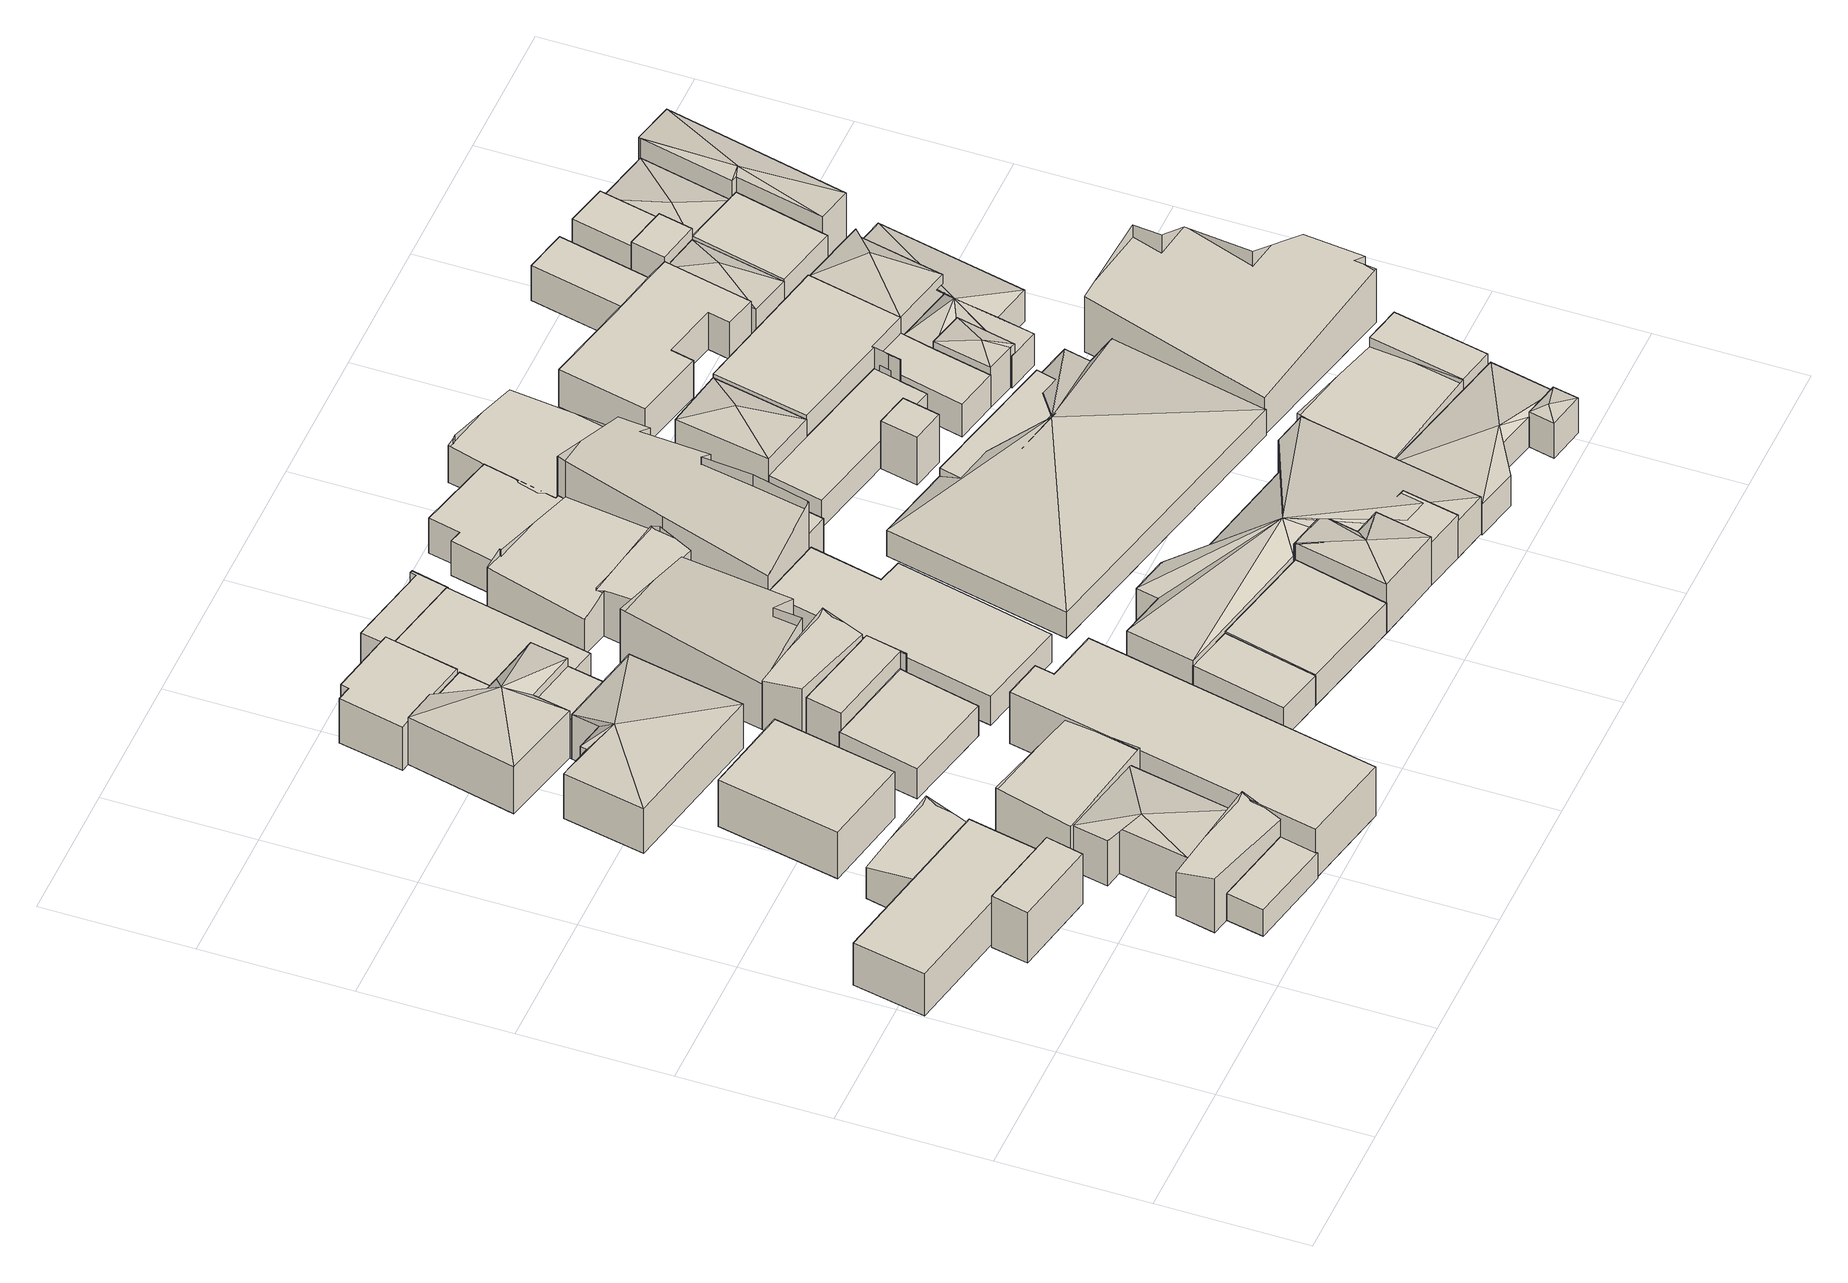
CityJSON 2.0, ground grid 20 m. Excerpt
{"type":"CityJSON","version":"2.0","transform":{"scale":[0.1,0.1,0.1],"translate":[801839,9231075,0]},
"CityObjects":{
"building1":{"type":"Building","attributes":{"Building Type":"Residential","Roof Shape":"flat","Roof Material":"Concrete Glazed Tile","Roof Material Code":1,"Roof Direction":"northwest","Building Height":6.68,"Roof Slope":14.6,"Footprint Area":249.63,"Solar PV Capacity Low":31.26,"Solar PV Capacity High":41.05,"Solar Annual Energy Low":45069,"Solar Annual Energy High":59398,"Suitable PV Area":186.6},"geometry":[{"type":"MultiSurface","lod":"2.2","boundaries":[[[0,1,2,3]],[[3,2,4,5]],[[2,1,6,4]],[[1,0,7,6]],[[0,3,5,7]],[[5,4,6,7]]]}]},
"building2":{"type":"Building","attributes":{"Building Type":"Residential","Roof Shape":"shed","Roof Material":"Concrete Glazed Tile","Roof Material Code":1,"Roof Direction":"northwest","Building Height":7.97,"Roof Slope":18.1,"Footprint Area":60.54,"Solar PV Capacity Low":7.58,"Solar PV Capacity High":9.96,"Solar Annual Energy Low":10930,"Solar Annual Energy High":14405,"Suitable PV Area":45.25},"geometry":[{"type":"MultiSurface","lod":"2.2","boundaries":[[[8,9,10,11]],[[11,10,12,13]],[[10,9,14,12]],[[9,8,15,14]],[[8,11,13,15]],[[13,12,14,15]]]}]},
"building3":{"type":"Building","attributes":{"Building Type":"Residential","Roof Shape":"shed","Roof Material":"Concrete Glazed Tile","Roof Material Code":1,"Roof Direction":"northwest","Building Height":4.14,"Roof Slope":10.5,"Footprint Area":59.64,"Solar PV Capacity Low":7.47,"Solar PV Capacity High":9.81,"Solar Annual Energy Low":10768,"Solar Annual Energy High":14191,"Suitable PV Area":44.58},"geometry":[{"type":"MultiSurface","lod":"2.2","boundaries":[[[16,17,18,19]],[[19,18,20,21]],[[18,17,22,20]],[[17,16,23,22]],[[16,19,21,23]],[[21,20,22,23]]]}]},
"building4":{"type":"Building","attributes":{"Building Type":"Residential","Roof Shape":"gable","Roof Material":"Clay Tile Shingle","Roof Material Code":3,"Roof Direction":"northwest","Building Height":4.92,"Roof Slope":33.1,"Footprint Area":86.12,"Solar PV Capacity Low":10.78,"Solar PV Capacity High":14.16,"Solar Annual Energy Low":15549,"Solar Annual Energy High":20492,"Suitable PV Area":64.38},"geometry":[{"type":"MultiSurface","lod":"2.2","boundaries":[[[24,25,26,27]],[[27,26,28,29]],[[26,25,30,28]],[[25,24,31,30]],[[24,27,29,31]],[[29,28,30,31]]]}]},
"building5":{"type":"Building","attributes":{"Building Type":"Residential","Roof Shape":"gable","Roof Material":"Concrete Glazed Tile","Roof Material Code":1,"Roof Direction":"northwest","Building Height":6.88,"Roof Slope":34.2,"Footprint Area":77.89,"Solar PV Capacity Low":9.75,"Solar PV Capacity High":12.81,"Solar Annual Energy Low":14063,"Solar Annual Energy High":18534,"Suitable PV Area":58.23},"geometry":[{"type":"MultiSurface","lod":"2.2","boundaries":[[[32,33,19,34]],[[34,19,35,36]],[[19,33,37,35]],[[33,32,38,37]],[[32,34,36,38]],[[36,35,37,38]]]}]},
"building6":{"type":"Building","attributes":{"Building Type":"Residential","Roof Shape":"hip","Roof Material":"Concrete Glazed Tile","Roof Material Code":1,"Roof Direction":"northwest","Building Height":7.19,"Roof Slope":26,"Footprint Area":153.24,"Solar PV Capacity Low":19.19,"Solar PV Capacity High":25.2,"Solar Annual Energy Low":27666,"Solar Annual Energy High":36462,"Suitable PV Area":114.55},"geometry":[{"type":"MultiSurface","lod":"2.2","boundaries":[[[39,40,41,42,43,44]],[[44,43,45,46]],[[43,42,47,45]],[[42,41,48,47]],[[41,40,49,48]],[[40,39,50,49]],[[39,44,46,50]],[[46,45,51]],[[45,47,51]],[[47,48,51]],[[48,49,51]],[[49,50,51]],[[50,46,51]]]}]},
"building7":{"type":"Building","attributes":{"Building Type":"Residential","Roof Shape":"flat","Roof Material":"Concrete Glazed Tile","Roof Material Code":1,"Roof Direction":"northwest","Building Height":7.42,"Roof Slope":8.7,"Footprint Area":205.11,"Solar PV Capacity Low":25.68,"Solar PV Capacity High":33.73,"Solar Annual Energy Low":37032,"Solar Annual Energy High":48805,"Suitable PV Area":153.32},"geometry":[{"type":"MultiSurface","lod":"2.2","boundaries":[[[52,53,54,55]],[[55,54,56,57]],[[54,53,58,56]],[[53,52,59,58]],[[52,55,57,59]],[[57,56,58,59]]]}]},
"building8":{"type":"Building","attributes":{"Building Type":"Residential","Roof Shape":"gable","Roof Material":"Concrete Glazed Tile","Roof Material Code":1,"Roof Direction":"northwest","Building Height":7.47,"Roof Slope":30.8,"Footprint Area":156.4,"Solar PV Capacity Low":19.58,"Solar PV Capacity High":25.72,"Solar Annual Energy Low":28237,"Solar Annual Energy High":37214,"Suitable PV Area":116.91},"geometry":[{"type":"MultiSurface","lod":"2.2","boundaries":[[[60,61,62,63]],[[63,62,64,65]],[[62,61,66,64]],[[61,60,67,66]],[[60,63,65,67]],[[65,64,66,67]]]}]},
"building9":{"type":"Building","attributes":{"Building Type":"Residential","Roof Shape":"hip","Roof Material":"Concrete Glazed Tile","Roof Material Code":1,"Roof Direction":"northwest","Building Height":7.13,"Roof Slope":25.5,"Footprint Area":299.34,"Solar PV Capacity Low":37.48,"Solar PV Capacity High":49.23,"Solar Annual Energy Low":54045,"Solar Annual Energy High":71227,"Suitable PV Area":223.76},"geometry":[{"type":"MultiSurface","lod":"2.2","boundaries":[[[68,69,70,71,72,73,74,75]],[[75,74,76,77]],[[74,73,78,76]],[[73,72,79,78]],[[72,71,80,79]],[[71,70,81,80]],[[70,69,82,81]],[[69,68,83,82]],[[68,75,77,83]],[[77,76,84]],[[76,78,84]],[[78,79,84]],[[79,80,84]],[[80,81,84]],[[81,82,84]],[[82,83,84]],[[83,77,84]]]}]},
"building10":{"type":"Building","attributes":{"Building Type":"Residential","Roof Shape":"hip","Roof Material":"Concrete Glazed Tile","Roof Material Code":1,"Roof Direction":"northwest","Building Height":7.55,"Roof Slope":26.9,"Footprint Area":176.19,"Solar PV Capacity Low":22.06,"Solar PV Capacity High":28.97,"Solar Annual Energy Low":31810,"Solar Annual Energy High":41923,"Suitable PV Area":131.7},"geometry":[{"type":"MultiSurface","lod":"2.2","boundaries":[[[85,86,87,88,89,90,91,92,93]],[[93,92,94,95]],[[92,91,96,94]],[[91,90,97,96]],[[90,89,98,97]],[[89,88,99,98]],[[88,87,100,99]],[[87,86,101,100]],[[86,85,102,101]],[[85,93,95,102]],[[95,94,103]],[[94,96,103]],[[96,97,103]],[[97,98,103]],[[98,99,103]],[[99,100,103]],[[100,101,103]],[[101,102,103]],[[102,95,103]]]}]},
"building11":{"type":"Building","attributes":{"Building Type":"Residential","Roof Shape":"shed","Roof Material":"Concrete Glazed Tile","Roof Material Code":1,"Roof Direction":"northwest","Building Height":7.85,"Roof Slope":11,"Footprint Area":525.36,"Solar PV Capacity Low":65.78,"Solar PV Capacity High":86.4,"Solar Annual Energy Low":94851,"Solar Annual Energy High":125005,"Suitable PV Area":392.71},"geometry":[{"type":"MultiSurface","lod":"2.2","boundaries":[[[104,105,106,107,108,109]],[[109,108,110,111]],[[108,107,112,110]],[[107,106,113,112]],[[106,105,114,113]],[[105,104,115,114]],[[104,109,111,115]],[[111,110,112,113,114,115]]]}]},
"building12":{"type":"Building","attributes":{"Building Type":"Residential","Roof Shape":"flat","Roof Material":"Concrete Glazed Tile","Roof Material Code":1,"Roof Direction":"northwest","Building Height":6.01,"Roof Slope":12.2,"Footprint Area":33.18,"Solar PV Capacity Low":4.15,"Solar PV Capacity High":5.46,"Solar Annual Energy Low":5990,"Solar Annual Energy High":7895,"Suitable PV Area":24.8},"geometry":[{"type":"MultiSurface","lod":"2.2","boundaries":[[[91,90,89,116]],[[116,89,117,118]],[[89,90,119,117]],[[90,91,120,119]],[[91,116,118,120]],[[118,117,119,120]]]}]},
"building13":{"type":"Building","attributes":{"Building Type":"Residential","Roof Shape":"shed","Roof Material":"Concrete Glazed Tile","Roof Material Code":1,"Roof Direction":"northwest","Building Height":6.86,"Roof Slope":14.5,"Footprint Area":114.05,"Solar PV Capacity Low":14.28,"Solar PV Capacity High":18.76,"Solar Annual Energy Low":20591,"Solar Annual Energy High":27137,"Suitable PV Area":85.25},"geometry":[{"type":"MultiSurface","lod":"2.2","boundaries":[[[121,122,123,124,92,91,125,126]],[[126,125,127,128]],[[125,91,129,127]],[[91,92,130,129]],[[92,124,131,130]],[[124,123,132,131]],[[123,122,133,132]],[[122,121,134,133]],[[121,126,128,134]],[[128,127,129,130,131,132,133,134]]]}]},
"building14":{"type":"Building","attributes":{"Building Type":"Residential","Roof Shape":"flat","Roof Material":"Concrete Glazed Tile","Roof Material Code":1,"Roof Direction":"northwest","Building Height":6.27,"Roof Slope":10.9,"Footprint Area":40.31,"Solar PV Capacity Low":5.05,"Solar PV Capacity High":6.63,"Solar Annual Energy Low":7277,"Solar Annual Energy High":9591,"Suitable PV Area":30.13},"geometry":[{"type":"MultiSurface","lod":"2.2","boundaries":[[[86,85,68,135,87]],[[87,135,136,137]],[[135,68,138,136]],[[68,85,139,138]],[[85,86,140,139]],[[86,87,137,140]],[[137,136,138,139,140]]]}]},
"building15":{"type":"Building","attributes":{"Building Type":"Residential","Roof Shape":"shed","Roof Material":"Clay Tile Shingle","Roof Material Code":3,"Roof Direction":"northwest","Building Height":4.78,"Roof Slope":14.5,"Footprint Area":142.28,"Solar PV Capacity Low":17.81,"Solar PV Capacity High":23.4,"Solar Annual Energy Low":25688,"Solar Annual Energy High":33855,"Suitable PV Area":106.36},"geometry":[{"type":"MultiSurface","lod":"2.2","boundaries":[[[141,142,143,144,145,146]],[[146,145,147,148]],[[145,144,149,147]],[[144,143,150,149]],[[143,142,151,150]],[[142,141,152,151]],[[141,146,148,152]],[[148,147,149,150,151,152]]]}]},
"building16":{"type":"Building","attributes":{"Building Type":"Residential","Roof Shape":"flat","Roof Material":"Concrete Glazed Tile","Roof Material Code":1,"Roof Direction":"northwest","Building Height":7.81,"Roof Slope":5,"Footprint Area":62.45,"Solar PV Capacity Low":7.82,"Solar PV Capacity High":10.27,"Solar Annual Energy Low":11275,"Solar Annual Energy High":14859,"Suitable PV Area":46.68},"geometry":[{"type":"MultiSurface","lod":"2.2","boundaries":[[[141,146,145,153,154,155]],[[155,154,156,157]],[[154,153,158,156]],[[153,145,159,158]],[[145,146,160,159]],[[146,141,161,160]],[[141,155,157,161]],[[157,156,158,159,160,161]]]}]},
"building17":{"type":"Building","attributes":{"Building Type":"Residential","Roof Shape":"gable","Roof Material":"Concrete Glazed Tile","Roof Material Code":1,"Roof Direction":"northwest","Building Height":7.8,"Roof Slope":31.2,"Footprint Area":71.67,"Solar PV Capacity Low":8.97,"Solar PV Capacity High":11.79,"Solar Annual Energy Low":12939,"Solar Annual Energy High":17052,"Suitable PV Area":53.57},"geometry":[{"type":"MultiSurface","lod":"2.2","boundaries":[[[162,163,164,165]],[[165,164,166,167]],[[164,163,168,166]],[[163,162,169,168]],[[162,165,167,169]],[[167,166,168,169]]]}]},
"building18":{"type":"Building","attributes":{"Building Type":"Residential","Roof Shape":"shed","Roof Material":"Concrete Glazed Tile","Roof Material Code":1,"Roof Direction":"northwest","Building Height":4.5,"Roof Slope":18.1,"Footprint Area":209.27,"Solar PV Capacity Low":26.2,"Solar PV Capacity High":34.41,"Solar Annual Energy Low":37783,"Solar Annual Energy High":49795,"Suitable PV Area":156.43},"geometry":[{"type":"MultiSurface","lod":"2.2","boundaries":[[[170,89,88,87,171,172]],[[172,171,173,174]],[[171,87,175,173]],[[87,88,176,175]],[[88,89,177,176]],[[89,170,178,177]],[[170,172,174,178]],[[174,173,175,176,177,178]]]}]},
"building19":{"type":"Building","attributes":{"Building Type":"Residential","Roof Shape":"shed","Roof Material":"Concrete Glazed Tile","Roof Material Code":1,"Roof Direction":"northwest","Building Height":4.83,"Roof Slope":16.6,"Footprint Area":86.14,"Solar PV Capacity Low":10.79,"Solar PV Capacity High":14.17,"Solar Annual Energy Low":15553,"Solar Annual Energy High":20497,"Suitable PV Area":64.39},"geometry":[{"type":"MultiSurface","lod":"2.2","boundaries":[[[179,180,181,182]],[[182,181,183,184]],[[181,180,185,183]],[[180,179,186,185]],[[179,182,184,186]],[[184,183,185,186]]]}]},
"building20":{"type":"Building","attributes":{"Building Type":"Residential","Roof Shape":"gable","Roof Material":"Concrete Glazed Tile","Roof Material Code":1,"Roof Direction":"northwest","Building Height":7.3,"Roof Slope":26.4,"Footprint Area":239.16,"Solar PV Capacity Low":29.94,"Solar PV Capacity High":39.33,"Solar Annual Energy Low":43178,"Solar Annual Energy High":56906,"Suitable PV Area":178.77},"geometry":[{"type":"MultiSurface","lod":"2.2","boundaries":[[[187,188,189,162,190,191]],[[191,190,192,193]],[[190,162,194,192]],[[162,189,195,194]],[[189,188,196,195]],[[188,187,197,196]],[[187,191,193,197]],[[193,192,194,195,196,197]]]}]},
"building21":{"type":"Building","attributes":{"Building Type":"Residential","Roof Shape":"shed","Roof Material":"Clay Tile Shingle","Roof Material Code":3,"Roof Direction":"northwest","Building Height":4.5,"Roof Slope":17.7,"Footprint Area":51.99,"Solar PV Capacity Low":6.51,"Solar PV Capacity High":8.55,"Solar Annual Energy Low":9387,"Solar Annual Energy High":12371,"Suitable PV Area":38.86},"geometry":[{"type":"MultiSurface","lod":"2.2","boundaries":[[[198,199,200,201,202,203]],[[203,202,204,205]],[[202,201,206,204]],[[201,200,207,206]],[[200,199,208,207]],[[199,198,209,208]],[[198,203,205,209]],[[205,204,206,207,208,209]]]}]},
"building22":{"type":"Building","attributes":{"Building Type":"Residential","Roof Shape":"shed","Roof Material":"Clay Tile Shingle","Roof Material Code":3,"Roof Direction":"northwest","Building Height":4.53,"Roof Slope":19.5,"Footprint Area":369.72,"Solar PV Capacity Low":46.29,"Solar PV Capacity High":60.8,"Solar Annual Energy Low":66751,"Solar Annual Energy High":87973,"Suitable PV Area":276.37},"geometry":[{"type":"MultiSurface","lod":"2.2","boundaries":[[[210,211,212,213,214,215]],[[215,214,216,217]],[[214,213,218,216]],[[213,212,219,218]],[[212,211,220,219]],[[211,210,221,220]],[[210,215,217,221]],[[217,216,218,219,220,221]]]}]},
"building23":{"type":"Building","attributes":{"Building Type":"Residential","Roof Shape":"gable","Roof Material":"Asbestos Sheet","Roof Material Code":4,"Roof Direction":"northwest","Building Height":6.84,"Roof Slope":25.9,"Footprint Area":64.89,"Solar PV Capacity Low":8.12,"Solar PV Capacity High":10.67,"Solar Annual Energy Low":11715,"Solar Annual Energy High":15439,"Suitable PV Area":48.5},"geometry":[{"type":"MultiSurface","lod":"2.2","boundaries":[[[222,223,224,225,226,227]],[[227,226,228,229]],[[226,225,230,228]],[[225,224,231,230]],[[224,223,232,231]],[[223,222,233,232]],[[222,227,229,233]],[[229,228,230,231,232,233]]]}]},
"building24":{"type":"Building","attributes":{"Building Type":"Residential","Roof Shape":"shed","Roof Material":"Concrete Glazed Tile","Roof Material Code":1,"Roof Direction":"northwest","Building Height":4.83,"Roof Slope":17.5,"Footprint Area":190.8,"Solar PV Capacity Low":23.89,"Solar PV Capacity High":31.38,"Solar Annual Energy Low":34449,"Solar Annual Energy High":45400,"Suitable PV Area":142.63},"geometry":[{"type":"MultiSurface","lod":"2.2","boundaries":[[[234,182,181,235,236]],[[236,235,237,238]],[[235,181,239,237]],[[181,182,240,239]],[[182,234,241,240]],[[234,236,238,241]],[[238,237,239,240,241]]]}]},
"building25":{"type":"Building","attributes":{"Building Type":"Residential","Roof Shape":"gable","Roof Material":"Concrete Glazed Tile","Roof Material Code":1,"Roof Direction":"northwest","Building Height":5.57,"Roof Slope":25.9,"Footprint Area":208.56,"Solar PV Capacity Low":26.11,"Solar PV Capacity High":34.3,"Solar Annual Energy Low":37653,"Solar Annual Energy High":49624,"Suitable PV Area":155.9},"geometry":[{"type":"MultiSurface","lod":"2.2","boundaries":[[[223,222,227,226,242,243,244,245,246,247]],[[247,246,248,249]],[[246,245,250,248]],[[245,244,251,250]],[[244,243,252,251]],[[243,242,253,252]],[[242,226,254,253]],[[226,227,255,254]],[[227,222,256,255]],[[222,223,257,256]],[[223,247,249,257]],[[249,248,250,251,252,253,254,255,256,257]]]}]},
"building26":{"type":"Building","attributes":{"Building Type":"Residential","Roof Shape":"shed","Roof Material":"Concrete Glazed Tile","Roof Material Code":1,"Roof Direction":"northwest","Building Height":5.17,"Roof Slope":17.6,"Footprint Area":140.64,"Solar PV Capacity Low":17.61,"Solar PV Capacity High":23.13,"Solar Annual Energy Low":25392,"Solar Annual Energy High":33464,"Suitable PV Area":105.13},"geometry":[{"type":"MultiSurface","lod":"2.2","boundaries":[[[243,258,259,260,261,262,263,245,244]],[[244,245,264,265]],[[245,263,266,264]],[[263,262,267,266]],[[262,261,268,267]],[[261,260,269,268]],[[260,259,270,269]],[[259,258,271,270]],[[258,243,272,271]],[[243,244,265,272]],[[265,264,266,267,268,269,270,271,272]]]}]},
"building27":{"type":"Building","attributes":{"Building Type":"Residential","Roof Shape":"hip","Roof Material":"Concrete Glazed Tile","Roof Material Code":1,"Roof Direction":"northwest","Building Height":5.9,"Roof Slope":29.3,"Footprint Area":532.27,"Solar PV Capacity Low":66.64,"Solar PV Capacity High":87.53,"Solar Annual Energy Low":96097,"Solar Annual Energy High":126649,"Suitable PV Area":397.87},"geometry":[{"type":"MultiSurface","lod":"2.2","boundaries":[[[273,274,275,276,277,278,279,280,281,282,283,284,285,286,287,288]],[[288,287,289,290]],[[287,286,291,289]],[[286,285,292,291]],[[285,284,293,292]],[[284,283,294,293]],[[283,282,295,294]],[[282,281,296,295]],[[281,280,297,296]],[[280,279,298,297]],[[279,278,299,298]],[[278,277,300,299]],[[277,276,301,300]],[[276,275,302,301]],[[275,274,303,302]],[[274,273,304,303]],[[273,288,290,304]],[[290,289,305]],[[289,291,305]],[[291,292,305]],[[292,293,305]],[[293,294,305]],[[294,295,305]],[[295,296,305]],[[296,297,305]],[[297,298,305]],[[298,299,305]],[[299,300,305]],[[300,301,305]],[[301,302,305]],[[302,303,305]],[[303,304,305]],[[304,290,305]]]}]},
"building28":{"type":"Building","attributes":{"Building Type":"Residential","Roof Shape":"hip","Roof Material":"Concrete Glazed Tile","Roof Material Code":1,"Roof Direction":"northwest","Building Height":7.82,"Roof Slope":23.4,"Footprint Area":103.47,"Solar PV Capacity Low":12.96,"Solar PV Capacity High":17.02,"Solar Annual Energy Low":18681,"Solar Annual Energy High":24620,"Suitable PV Area":77.35},"geometry":[{"type":"MultiSurface","lod":"2.2","boundaries":[[[284,283,282,281,234,236,235,306]],[[306,235,307,308]],[[235,236,309,307]],[[236,234,310,309]],[[234,281,311,310]],[[281,282,312,311]],[[282,283,313,312]],[[283,284,314,313]],[[284,306,308,314]],[[308,307,315]],[[307,309,315]],[[309,310,315]],[[310,311,315]],[[311,312,315]],[[312,313,315]],[[313,314,315]],[[314,308,315]]]}]},
"building29":{"type":"Building","attributes":{"Building Type":"Residential","Roof Shape":"flat","Roof Material":"Concrete Glazed Tile","Roof Material Code":1,"Roof Direction":"northwest","Building Height":7.23,"Roof Slope":11.2,"Footprint Area":27.02,"Solar PV Capacity Low":3.38,"Solar PV Capacity High":4.44,"Solar Annual Energy Low":4878,"Solar Annual Energy High":6429,"Suitable PV Area":20.2},"geometry":[{"type":"MultiSurface","lod":"2.2","boundaries":[[[316,317,318,319]],[[319,318,320,321]],[[318,317,322,320]],[[317,316,323,322]],[[316,319,321,323]],[[320,322,323,321]]]}]},
"building30":{"type":"Building","attributes":{"Building Type":"Residential","Roof Shape":"gable","Roof Material":"Clay Tile Shingle","Roof Material Code":3,"Roof Direction":"northwest","Building Height":7.57,"Roof Slope":34.2,"Footprint Area":295.62,"Solar PV Capacity Low":37.01,"Solar PV Capacity High":48.61,"Solar Annual Energy Low":53372,"Solar Annual Energy High":70340,"Suitable PV Area":220.97},"geometry":[{"type":"MultiSurface","lod":"2.2","boundaries":[[[324,325,326,327,328,258,243,242,329,330,316,319,331]],[[331,319,332,333]],[[319,316,334,332]],[[316,330,335,334]],[[330,329,336,335]],[[329,242,337,336]],[[242,243,338,337]],[[243,258,339,338]],[[258,328,340,339]],[[328,327,341,340]],[[327,326,342,341]],[[326,325,343,342]],[[325,324,344,343]],[[324,331,333,344]],[[333,332,334,335,336,337,338,339,340,341,342,343,344]]]}]},
"building31":{"type":"Building","attributes":{"Building Type":"Residential","Roof Shape":"flat","Roof Material":"Concrete Glazed Tile","Roof Material Code":1,"Roof Direction":"northwest","Building Height":6.76,"Roof Slope":8.5,"Footprint Area":43.96,"Solar PV Capacity Low":5.5,"Solar PV Capacity High":7.23,"Solar Annual Energy Low":7936,"Solar Annual Energy High":10459,"Suitable PV Area":32.86},"geometry":[{"type":"MultiSurface","lod":"2.2","boundaries":[[[285,284,306,286]],[[286,306,345,346]],[[306,284,347,345]],[[284,285,348,347]],[[285,286,346,348]],[[346,345,347,348]]]}]},
"building32":{"type":"Building","attributes":{"Building Type":"Residential","Roof Shape":"gable","Roof Material":"Concrete Glazed Tile","Roof Material Code":1,"Roof Direction":"northwest","Building Height":4.47,"Roof Slope":27.7,"Footprint Area":197.77,"Solar PV Capacity Low":24.76,"Solar PV Capacity High":32.52,"Solar Annual Energy Low":35707,"Solar Annual Energy High":47059,"Suitable PV Area":147.84},"geometry":[{"type":"MultiSurface","lod":"2.2","boundaries":[[[349,350,351,260,259,258,352,353]],[[353,352,354,355]],[[352,258,356,354]],[[258,259,357,356]],[[259,260,358,357]],[[260,351,359,358]],[[351,350,360,359]],[[350,349,361,360]],[[349,353,355,361]],[[355,354,356,357,358,359,360,361]]]}]},
"building33":{"type":"Building","attributes":{"Building Type":"Residential","Roof Shape":"hip","Roof Material":"Clay Tile Shingle","Roof Material Code":3,"Roof Direction":"northwest","Building Height":4.11,"Roof Slope":22.1,"Footprint Area":932.05,"Solar PV Capacity Low":116.7,"Solar PV Capacity High":153.28,"Solar Annual Energy Low":168276,"Solar Annual Energy High":221775,"Suitable PV Area":696.71},"geometry":[{"type":"MultiSurface","lod":"2.2","boundaries":[[[362,363,364,365,366,367,368,369,370,371]],[[371,370,372,373]],[[370,369,374,372]],[[369,368,375,374]],[[368,367,376,375]],[[367,366,377,376]],[[366,365,378,377]],[[365,364,379,378]],[[364,363,380,379]],[[363,362,381,380]],[[362,371,373,381]],[[373,372,382]],[[372,374,382]],[[374,375,382]],[[375,376,382]],[[376,377,382]],[[377,378,382]],[[378,379,382]],[[379,380,382]],[[380,381,382]],[[381,373,382]]]}]},
"building34":{"type":"Building","attributes":{"Building Type":"Residential","Roof Shape":"hip","Roof Material":"Clay Tile Shingle","Roof Material Code":3,"Roof Direction":"northwest","Building Height":7.15,"Roof Slope":21.1,"Footprint Area":106.14,"Solar PV Capacity Low":13.29,"Solar PV Capacity High":17.46,"Solar Annual Energy Low":19163,"Solar Annual Energy High":25256,"Suitable PV Area":79.34},"geometry":[{"type":"MultiSurface","lod":"2.2","boundaries":[[[383,384,385,386]],[[386,385,387,388]],[[385,384,389,387]],[[384,383,390,389]],[[383,386,388,390]],[[388,387,391]],[[387,389,391]],[[389,390,391]],[[390,388,391]]]}]},
"building35":{"type":"Building","attributes":{"Building Type":"Residential","Roof Shape":"shed","Roof Material":"Concrete Glazed Tile","Roof Material Code":1,"Roof Direction":"northwest","Building Height":4.29,"Roof Slope":10.9,"Footprint Area":166.08,"Solar PV Capacity Low":20.79,"Solar PV Capacity High":27.31,"Solar Annual Energy Low":29985,"Solar Annual Energy High":39518,"Suitable PV Area":124.15},"geometry":[{"type":"MultiSurface","lod":"2.2","boundaries":[[[384,383,392,393,394,395,396]],[[396,395,397,398]],[[395,394,399,397]],[[394,393,400,399]],[[393,392,401,400]],[[392,383,402,401]],[[383,384,403,402]],[[384,396,398,403]],[[398,397,399,400,401,402,403]]]}]},
"building36":{"type":"Building","attributes":{"Building Type":"Residential","Roof Shape":"flat","Roof Material":"Concrete Glazed Tile","Roof Material Code":1,"Roof Direction":"northwest","Building Height":7.59,"Roof Slope":9.4,"Footprint Area":24.18,"Solar PV Capacity Low":3.03,"Solar PV Capacity High":3.98,"Solar Annual Energy Low":4366,"Solar Annual Energy High":5754,"Suitable PV Area":18.08},"geometry":[{"type":"MultiSurface","lod":"2.2","boundaries":[[[404,405,406,407]],[[407,406,408,409]],[[406,405,410,408]],[[405,404,411,410]],[[404,407,409,411]],[[409,408,410,411]]]}]},
"building37":{"type":"Building","attributes":{"Building Type":"Residential","Roof Shape":"shed","Roof Material":"Concrete Glazed Tile","Roof Material Code":1,"Roof Direction":"northwest","Building Height":5.15,"Roof Slope":12.8,"Footprint Area":114.65,"Solar PV Capacity Low":14.36,"Solar PV Capacity High":18.85,"Solar Annual Energy Low":20700,"Solar Annual Energy High":27281,"Suitable PV Area":85.7},"geometry":[{"type":"MultiSurface","lod":"2.2","boundaries":[[[367,366,365,364]],[[364,365,412,413]],[[365,366,414,412]],[[366,367,415,414]],[[367,364,413,415]],[[413,412,414,415]]]}]},
"building38":{"type":"Building","attributes":{"Building Type":"Residential","Roof Shape":"hip","Roof Material":"Concrete Glazed Tile","Roof Material Code":1,"Roof Direction":"northwest","Building Height":4.83,"Roof Slope":29,"Footprint Area":209.5,"Solar PV Capacity Low":26.23,"Solar PV Capacity High":34.45,"Solar Annual Energy Low":37825,"Solar Annual Energy High":49850,"Suitable PV Area":156.6},"geometry":[{"type":"MultiSurface","lod":"2.2","boundaries":[[[416,417,418,419,420,421,422,423]],[[423,422,424,425]],[[422,421,426,424]],[[421,420,427,426]],[[420,419,428,427]],[[419,418,429,428]],[[418,417,430,429]],[[417,416,431,430]],[[416,423,425,431]],[[425,424,432]],[[424,426,432]],[[426,427,432]],[[427,428,432]],[[428,429,432]],[[429,430,432]],[[430,431,432]],[[431,425,432]]]}]},
"building39":{"type":"Building","attributes":{"Building Type":"Residential","Roof Shape":"gable","Roof Material":"Concrete Glazed Tile","Roof Material Code":1,"Roof Direction":"northwest","Building Height":4.57,"Roof Slope":33.3,"Footprint Area":201.4,"Solar PV Capacity Low":25.22,"Solar PV Capacity High":33.12,"Solar Annual Energy Low":36361,"Solar Annual Energy High":47921,"Suitable PV Area":150.55},"geometry":[{"type":"MultiSurface","lod":"2.2","boundaries":[[[433,434,435,436]],[[436,435,437,438]],[[435,434,439,437]],[[434,433,440,439]],[[433,436,438,440]],[[438,437,439,440]]]}]},
"building40":{"type":"Building","attributes":{"Building Type":"Residential","Roof Shape":"hip","Roof Material":"Concrete Glazed Tile","Roof Material Code":1,"Roof Direction":"northwest","Building Height":5.64,"Roof Slope":21.4,"Footprint Area":18.31,"Solar PV Capacity Low":2.29,"Solar PV Capacity High":3.01,"Solar Annual Energy Low":3305,"Solar Annual Energy High":4356,"Suitable PV Area":13.68},"geometry":[{"type":"MultiSurface","lod":"2.2","boundaries":[[[418,417,441,442]],[[442,441,443,444]],[[441,417,445,443]],[[417,418,446,445]],[[418,442,444,446]],[[444,443,447]],[[443,445,447]],[[445,446,447]],[[446,444,447]]]}]},
"building41":{"type":"Building","attributes":{"Building Type":"Residential","Roof Shape":"flat","Roof Material":"Concrete Aluminum Tile","Roof Material Code":2,"Roof Direction":"northwest","Building Height":7.85,"Roof Slope":10,"Footprint Area":264.38,"Solar PV Capacity Low":33.1,"Solar PV Capacity High":43.48,"Solar Annual Energy Low":47732,"Solar Annual Energy High":62907,"Suitable PV Area":197.63},"geometry":[{"type":"MultiSurface","lod":"2.2","boundaries":[[[384,396,394,395,448,449,450,451,385]],[[385,451,452,453]],[[451,450,454,452]],[[450,449,455,454]],[[449,448,456,455]],[[448,395,457,456]],[[395,394,458,457]],[[394,396,459,458]],[[396,384,460,459]],[[384,385,453,460]],[[453,452,454,455,456,457,458,459,460]]]}]},
"building42":{"type":"Building","attributes":{"Building Type":"Residential","Roof Shape":"shed","Roof Material":"Concrete Glazed Tile","Roof Material Code":1,"Roof Direction":"northwest","Building Height":5.16,"Roof Slope":13.5,"Footprint Area":75.95,"Solar PV Capacity Low":9.51,"Solar PV Capacity High":12.49,"Solar Annual Energy Low":13712,"Solar Annual Energy High":18071,"Suitable PV Area":56.77},"geometry":[{"type":"MultiSurface","lod":"2.2","boundaries":[[[461,462,449,448,394,395,463,464]],[[464,463,465,466]],[[463,395,467,465]],[[395,394,468,467]],[[394,448,469,468]],[[448,449,470,469]],[[449,462,471,470]],[[462,461,472,471]],[[461,464,466,472]],[[466,465,467,468,469,470,471,472]]]}]},
"building43":{"type":"Building","attributes":{"Building Type":"Residential","Roof Shape":"flat","Roof Material":"Concrete Glazed Tile","Roof Material Code":1,"Roof Direction":"northwest","Building Height":5.93,"Roof Slope":11.2,"Footprint Area":247.37,"Solar PV Capacity Low":30.97,"Solar PV Capacity High":40.68,"Solar Annual Energy Low":44661,"Solar Annual Energy High":58860,"Suitable PV Area":184.91},"geometry":[{"type":"MultiSurface","lod":"2.2","boundaries":[[[473,474,475,476,477,478,479,480,481,482]],[[482,481,483,484]],[[481,480,485,483]],[[480,479,486,485]],[[479,478,487,486]],[[478,477,488,487]],[[477,476,489,488]],[[476,475,490,489]],[[475,474,491,490]],[[474,473,492,491]],[[473,482,484,492]],[[484,483,485,486,487,488,489,490,491,492]]]}]},
"building44":{"type":"Building","attributes":{"Building Type":"Residential","Roof Shape":"hip","Roof Material":"Concrete Glazed Tile","Roof Material Code":1,"Roof Direction":"northwest","Building Height":6.4,"Roof Slope":26.7,"Footprint Area":40.01,"Solar PV Capacity Low":5.01,"Solar PV Capacity High":6.58,"Solar Annual Energy Low":7224,"Solar Annual Energy High":9521,"Suitable PV Area":29.91},"geometry":[{"type":"MultiSurface","lod":"2.2","boundaries":[[[493,461,464,494,495]],[[495,494,496,497]],[[494,464,498,496]],[[464,461,499,498]],[[461,493,500,499]],[[493,495,497,500]],[[497,496,501]],[[496,498,501]],[[498,499,501]],[[499,500,501]],[[500,497,501]]]}]},
"building45":{"type":"Building","attributes":{"Building Type":"Residential","Roof Shape":"flat","Roof Material":"Concrete Glazed Tile","Roof Material Code":1,"Roof Direction":"northwest","Building Height":6.14,"Roof Slope":7.6,"Footprint Area":67.13,"Solar PV Capacity Low":8.41,"Solar PV Capacity High":11.04,"Solar Annual Energy Low":12120,"Solar Annual Energy High":15973,"Suitable PV Area":50.18},"geometry":[{"type":"MultiSurface","lod":"2.2","boundaries":[[[502,436,435,503]],[[503,435,504,505]],[[435,436,506,504]],[[436,502,507,506]],[[502,503,505,507]],[[505,504,506,507]]]}]},
"building46":{"type":"Building","attributes":{"Building Type":"Residential","Roof Shape":"hip","Roof Material":"Clay Tile Shingle","Roof Material Code":3,"Roof Direction":"northwest","Building Height":5,"Roof Slope":25.1,"Footprint Area":187.6,"Solar PV Capacity Low":23.49,"Solar PV Capacity High":30.85,"Solar Annual Energy Low":33870,"Solar Annual Energy High":44638,"Suitable PV Area":140.23},"geometry":[{"type":"MultiSurface","lod":"2.2","boundaries":[[[508,509,510,511,512,513,462,461,493,495,494,514,515,516]],[[516,515,517,518]],[[515,514,519,517]],[[514,494,520,519]],[[494,495,521,520]],[[495,493,522,521]],[[493,461,523,522]],[[461,462,524,523]],[[462,513,525,524]],[[513,512,526,525]],[[512,511,527,526]],[[511,510,528,527]],[[510,509,529,528]],[[509,508,530,529]],[[508,516,518,530]],[[518,517,531]],[[517,519,531]],[[519,520,531]],[[520,521,531]],[[521,522,531]],[[522,523,531]],[[523,524,531]],[[524,525,531]],[[525,526,531]],[[526,527,531]],[[527,528,531]],[[528,529,531]],[[529,530,531]],[[530,518,531]]]}]},
"building47":{"type":"Building","attributes":{"Building Type":"Residential","Roof Shape":"flat","Roof Material":"Concrete Glazed Tile","Roof Material Code":1,"Roof Direction":"northwest","Building Height":5.61,"Roof Slope":13.4,"Footprint Area":74.68,"Solar PV Capacity Low":9.35,"Solar PV Capacity High":12.28,"Solar Annual Energy Low":13482,"Solar Annual Energy High":17768,"Suitable PV Area":55.82},"geometry":[{"type":"MultiSurface","lod":"2.2","boundaries":[[[474,473,532,533]],[[533,532,534,535]],[[532,473,536,534]],[[473,474,537,536]],[[474,533,535,537]],[[535,534,536,537]]]}]},
"building48":{"type":"Building","attributes":{"Building Type":"Residential","Roof Shape":"hip","Roof Material":"Clay Tile Shingle","Roof Material Code":3,"Roof Direction":"northwest","Building Height":7.79,"Roof Slope":26.4,"Footprint Area":113.44,"Solar PV Capacity Low":14.2,"Solar PV Capacity High":18.66,"Solar Annual Energy Low":20482,"Solar Annual Energy High":26993,"Suitable PV Area":84.8},"geometry":[{"type":"MultiSurface","lod":"2.2","boundaries":[[[449,512,511,510,450]],[[450,510,538,454]],[[510,511,539,538]],[[511,512,540,539]],[[512,449,455,540]],[[449,450,454,455]],[[454,538,541]],[[538,539,541]],[[539,540,541]],[[540,455,541]],[[455,454,541]]]}]},
"building49":{"type":"Building","attributes":{"Building Type":"Residential","Roof Shape":"gable","Roof Material":"Concrete Glazed Tile","Roof Material Code":1,"Roof Direction":"northwest","Building Height":5.88,"Roof Slope":30.7,"Footprint Area":483.36,"Solar PV Capacity Low":60.52,"Solar PV Capacity High":79.49,"Solar Annual Energy Low":87267,"Solar Annual Energy High":115011,"Suitable PV Area":361.31},"geometry":[{"type":"MultiSurface","lod":"2.2","boundaries":[[[542,543,544,545,546,547,548,549,550,551]],[[551,550,552,553]],[[550,549,554,552]],[[549,548,555,554]],[[548,547,556,555]],[[547,546,557,556]],[[546,545,558,557]],[[545,544,559,558]],[[544,543,560,559]],[[543,542,561,560]],[[542,551,553,561]],[[553,552,554,555,556,557,558,559,560,561]]]}]},
"building50":{"type":"Building","attributes":{"Building Type":"Residential","Roof Shape":"hip","Roof Material":"Concrete Glazed Tile","Roof Material Code":1,"Roof Direction":"northwest","Building Height":4.8,"Roof Slope":26,"Footprint Area":75.46,"Solar PV Capacity Low":9.45,"Solar PV Capacity High":12.41,"Solar Annual Energy Low":13624,"Solar Annual Energy High":17955,"Suitable PV Area":56.41},"geometry":[{"type":"MultiSurface","lod":"2.2","boundaries":[[[562,563,564,565]],[[565,564,566,567]],[[564,563,568,566]],[[563,562,569,568]],[[562,565,567,569]],[[567,566,570]],[[566,568,570]],[[568,569,570]],[[569,567,570]]]}]},
"building51":{"type":"Building","attributes":{"Building Type":"Residential","Roof Shape":"shed","Roof Material":"Concrete Glazed Tile","Roof Material Code":1,"Roof Direction":"northwest","Building Height":6.5,"Roof Slope":12.2,"Footprint Area":27.53,"Solar PV Capacity Low":3.45,"Solar PV Capacity High":4.53,"Solar Annual Energy Low":4970,"Solar Annual Energy High":6550,"Suitable PV Area":20.58},"geometry":[{"type":"MultiSurface","lod":"2.2","boundaries":[[[571,572,482,565]],[[565,482,573,574]],[[482,572,575,573]],[[572,571,576,575]],[[571,565,574,576]],[[574,573,575,576]]]}]},
"building52":{"type":"Building","attributes":{"Building Type":"Residential","Roof Shape":"shed","Roof Material":"Concrete Glazed Tile","Roof Material Code":1,"Roof Direction":"northwest","Building Height":5.1,"Roof Slope":11.8,"Footprint Area":116.7,"Solar PV Capacity Low":14.61,"Solar PV Capacity High":19.19,"Solar Annual Energy Low":21069,"Solar Annual Energy High":27768,"Suitable PV Area":87.23},"geometry":[{"type":"MultiSurface","lod":"2.2","boundaries":[[[577,565,564,578,579,580]],[[580,579,581,582]],[[579,578,583,581]],[[578,564,584,583]],[[564,565,585,584]],[[565,577,586,585]],[[577,580,582,586]],[[582,581,583,584,585,586]]]}]},
"building53":{"type":"Building","attributes":{"Building Type":"Residential","Roof Shape":"flat","Roof Material":"Concrete Glazed Tile","Roof Material Code":1,"Roof Direction":"northwest","Building Height":5.88,"Roof Slope":8.7,"Footprint Area":49.44,"Solar PV Capacity Low":6.19,"Solar PV Capacity High":8.13,"Solar Annual Energy Low":8926,"Solar Annual Energy High":11764,"Suitable PV Area":36.96},"geometry":[{"type":"MultiSurface","lod":"2.2","boundaries":[[[587,572,571,588]],[[588,571,589,590]],[[571,572,591,589]],[[572,587,592,591]],[[587,588,590,592]],[[590,589,591,592]]]}]},
"building54":{"type":"Building","attributes":{"Building Type":"Residential","Roof Shape":"hip","Roof Material":"Concrete Glazed Tile","Roof Material Code":1,"Roof Direction":"northwest","Building Height":4.56,"Roof Slope":20.3,"Footprint Area":108.8,"Solar PV Capacity Low":13.62,"Solar PV Capacity High":17.89,"Solar Annual Energy Low":19643,"Solar Annual Energy High":25888,"Suitable PV Area":81.33},"geometry":[{"type":"MultiSurface","lod":"2.2","boundaries":[[[588,565,577,593]],[[593,577,594,595]],[[577,565,596,594]],[[565,588,597,596]],[[588,593,595,597]],[[595,594,598]],[[594,596,598]],[[596,597,598]],[[597,595,598]]]}]},
"building55":{"type":"Building","attributes":{"Building Type":"Residential","Roof Shape":"hip","Roof Material":"Concrete Glazed Tile","Roof Material Code":1,"Roof Direction":"northwest","Building Height":7.68,"Roof Slope":20,"Footprint Area":137.44,"Solar PV Capacity Low":17.21,"Solar PV Capacity High":22.6,"Solar Annual Energy Low":24814,"Solar Annual Energy High":32703,"Suitable PV Area":102.74},"geometry":[{"type":"MultiSurface","lod":"2.2","boundaries":[[[593,577,580,579,599,600,601]],[[601,600,602,603]],[[600,599,604,602]],[[599,579,605,604]],[[579,580,606,605]],[[580,577,607,606]],[[577,593,608,607]],[[593,601,603,608]],[[603,602,609]],[[602,604,609]],[[604,605,609]],[[605,606,609]],[[606,607,609]],[[607,608,609]],[[608,603,609]]]}]}
},
"vertices":[
[22,463,0],[3,366,0],[249,317,0],[269,414,0],[249,317,67],[269,414,67],[3,366,67],[22,463,67],
[141,336,0],[131,287,0],[249,264,0],[259,313,0],[249,264,80],[259,313,81],[131,287,80],[141,336,82],
[284,97,0],[274,47,0],[389,24,0],[399,74,0],[389,24,41],[399,74,42],[274,47,42],[284,97,43],
[166,503,0],[151,437,0],[276,410,0],[290,476,0],[276,410,49],[290,476,65],[151,437,65],[166,503,49],
[270,155,0],[259,102,0],[410,127,0],[399,74,69],[410,127,86],[259,102,86],[270,155,69],
[298,296,0],[288,248,0],[313,243,0],[295,150,0],[391,131,0],[419,272,0],[391,131,72],[419,272,72],[295,150,72],[313,243,72],[288,248,72],[298,296,72],[334,223,84],
[218,709,0],[185,546,0],[306,522,0],[339,685,0],[306,522,74],[339,685,74],[185,546,74],[218,709,74],
[313,398,0],[292,296,0],[438,266,0],[459,368,0],[438,266,84],[459,368,75],[292,296,75],[313,398,84],
[263,910,0],[256,873,0],[216,881,0],[214,872,0],[165,882,0],[143,773,0],[353,730,0],[384,885,0],[353,730,71],[384,885,71],[143,773,71],[165,882,71],[214,872,71],[216,881,71],[256,873,71],[263,910,71],[249,851,88],
[264,913,0],[274,963,0],[347,948,0],[357,998,0],[284,1013,0],[221,1026,0],[231,1076,0],[185,1085,0],[151,939,0],[185,1085,75],[151,939,75],[231,1076,75],[221,1026,75],[284,1013,75],[357,998,75],[347,948,75],[274,963,75],[264,913,75],[257,996,91],
[522,406,0],[527,432,0],[474,443,0],[388,26,0],[514,0,0],[594,391,0],[514,0,78],[594,391,82],[388,26,79],[474,443,82],[527,432,82],[522,406,82],
[294,1063,0],[284,1013,60],[294,1063,60],[221,1026,60],[231,1076,60],
[212,1180,0],[210,1169,0],[190,1173,0],[173,1087,0],[289,1064,0],[308,1161,0],[289,1064,69],[308,1161,71],[231,1076,69],[185,1085,69],[173,1087,69],[190,1173,71],[210,1169,71],[212,1180,72],
[336,895,0],[336,895,63],[347,948,63],[263,910,63],[264,913,63],[274,963,63],
[372,615,0],[369,616,0],[346,509,0],[473,482,0],[494,581,0],[496,589,0],[494,581,50],[496,589,51],[473,482,48],[346,509,48],[369,616,51],[372,615,51],
[496,581,0],[508,636,0],[383,663,0],[508,636,78],[383,663,78],[496,581,78],[494,581,78],[496,589,78],[372,615,78],
[391,721,0],[380,667,0],[507,641,0],[518,695,0],[507,641,78],[518,695,93],[380,667,93],[391,721,78],
[314,1159,0],[395,938,0],[435,1134,0],[395,938,45],[435,1134,49],[347,948,45],[357,998,46],[284,1013,47],[314,1159,50],
[625,273,0],[598,148,0],[664,134,0],[691,258,0],[664,134,48],[691,258,51],[598,148,49],[625,273,51],
[526,735,0],[559,888,0],[432,915,0],[476,704,0],[484,744,0],[476,704,110],[484,744,106],[391,721,73],[432,915,91],[559,888,73],[526,735,87],
[445,1184,0],[444,1176,0],[328,1200,0],[320,1158,0],[439,1134,0],[449,1183,0],[439,1134,45],[449,1183,47],[320,1158,46],[328,1200,47],[444,1176,46],[445,1184,47],
[666,658,0],[632,666,0],[652,762,0],[560,781,0],[495,475,0],[621,448,0],[495,475,46],[621,448,45],[560,781,51],[652,762,51],[632,666,49],[666,658,49],
[475,962,0],[473,952,0],[464,909,0],[579,884,0],[588,927,0],[590,938,0],[588,927,84],[590,938,79],[579,884,68],[464,909,79],[473,952,73],[475,962,68],
[835,227,0],[810,102,0],[837,227,0],[810,102,48],[837,227,52],[664,134,49],[691,258,53],[835,227,52],
[594,925,0],[623,1058,0],[490,1087,0],[490,1089,0],[465,1095,0],[435,961,0],[465,1095,68],[435,961,56],[490,1089,78],[490,1087,77],[623,1058,56],[594,925,67],[588,927,70],[590,938,69],[475,962,72],[473,952,71],
[626,1069,0],[621,1070,0],[642,1168,0],[531,1194,0],[522,1152,0],[505,1156,0],[490,1089,53],[490,1087,53],[505,1156,55],[522,1152,55],[531,1194,56],[642,1168,55],[621,1070,52],[626,1069,52],[623,1058,52],
[1013,317,0],[1007,287,0],[762,338,0],[768,368,0],[716,379,0],[710,349,0],[644,363,0],[625,272,0],[835,228,0],[893,216,0],[882,166,0],[921,158,0],[977,146,0],[961,71,0],[1009,61,0],[1061,307,0],[1009,61,59],[1061,307,59],[961,71,59],[977,146,59],[921,158,59],[882,166,59],[893,216,59],[835,228,59],[625,272,59],[644,363,59],[710,349,59],[716,379,59],[768,368,59],[762,338,59],[1007,287,59],[1013,317,59],[861,252,89],
[905,83,0],[810,102,78],[905,83,78],[837,227,78],[835,227,78],[835,228,78],[893,216,78],[882,166,78],[921,158,78],[862,148,88],
[647,765,0],[682,758,0],[698,832,0],[664,840,0],[698,832,72],[664,840,72],[682,758,72],[647,765,72],
[699,906,0],[720,1004,0],[743,999,0],[753,1043,0],[626,1070,0],[563,781,0],[647,763,0],[679,910,0],[664,840,130],[679,910,121],[647,765,128],[647,763,127],[563,781,76],[594,925,95],[623,1058,113],[626,1069,114],[626,1070,114],[753,1043,76],[743,999,82],[720,1004,95],[699,906,109],
[905,83,68],[961,71,68],[921,158,68],[977,146,68],
[665,1214,0],[661,1214,0],[652,1217,0],[750,1043,0],[781,1190,0],[750,1043,59],[781,1190,45],[626,1069,47],[621,1070,45],[642,1168,54],[652,1217,59],[661,1214,63],[665,1214,65],
[1078,578,0],[1086,613,0],[1029,626,0],[1016,571,0],[818,615,0],[830,670,0],[721,694,0],[666,447,0],[1075,356,0],[1123,568,0],[1075,356,41],[1123,568,41],[666,447,41],[721,694,41],[830,670,41],[818,615,41],[1016,571,41],[1029,626,41],[1086,613,41],[1078,578,41],[944,574,69],
[754,855,0],[833,838,0],[860,966,0],[777,981,0],[860,966,72],[777,981,72],[833,838,72],[754,855,72],[817,921,80],
[738,782,0],[954,734,0],[962,771,0],[963,771,0],[971,807,0],[963,771,44],[971,807,44],[962,771,44],[954,734,43],[738,782,44],[754,855,45],[833,838,45],
[858,755,0],[847,705,0],[893,695,0],[904,745,0],[893,695,76],[904,745,76],[847,705,76],[858,755,76],
[1016,571,51],[1029,626,53],[818,615,52],[830,670,54],
[1074,84,0],[1168,63,0],[1218,52,0],[1220,52,0],[1239,139,0],[1035,184,0],[1008,59,0],[1066,46,0],[1008,59,48],[1066,46,48],[1035,184,48],[1239,139,48],[1220,52,48],[1218,52,48],[1168,63,48],[1074,84,48],[1129,85,61],
[1063,313,0],[1036,186,0],[1187,153,0],[1214,281,0],[1187,153,60],[1214,281,46],[1036,186,46],[1063,313,60],
[1160,28,0],[1211,18,0],[1160,28,56],[1211,18,56],[1168,63,56],[1218,52,56],[1185,45,60],
[971,810,0],[1030,797,0],[1058,922,0],[1058,924,0],[1058,924,78],[860,966,78],[1058,922,78],[1030,797,78],[971,810,78],[963,771,78],[962,771,78],[971,807,78],[833,838,78],
[1019,752,0],[1029,794,0],[943,686,0],[1002,673,0],[943,686,52],[1002,673,52],[963,771,53],[962,771,53],[971,810,54],[1030,797,53],[1029,794,53],[1019,752,53],
[1008,1103,0],[950,1115,0],[820,1144,0],[794,1025,0],[892,1003,0],[899,1034,0],[975,1017,0],[968,987,0],[1011,977,0],[1038,1096,0],[1011,977,59],[1038,1096,59],[968,987,59],[975,1017,59],[899,1034,59],[892,1003,59],[794,1025,59],[820,1144,59],[950,1115,59],[1008,1103,59],
[1068,741,0],[1043,664,0],[1050,662,0],[1043,664,64],[1050,662,64],[1002,673,64],[1019,752,64],[1068,741,64],[1036,698,70],
[1265,270,0],[1238,142,0],[1187,153,61],[1238,142,61],[1214,281,61],[1265,270,61],
[1154,690,0],[1199,891,0],[1152,901,0],[1144,903,0],[1116,778,0],[1115,775,0],[1043,662,0],[1088,652,0],[1099,702,0],[1088,652,50],[1099,702,50],[1043,662,50],[1043,664,50],[1050,662,50],[1068,741,50],[1019,752,50],[1029,794,50],[1115,775,50],[1116,778,50],[1144,903,50],[1152,901,50],[1199,891,50],[1154,690,50],[1094,755,67],
[1036,1227,0],[978,1240,0],[1036,1227,56],[978,1240,56],[1008,1103,56],[950,1115,56],
[1152,901,78],[1144,903,78],[1116,778,78],[1109,867,89],
[1333,333,0],[1352,418,0],[1249,441,0],[1270,535,0],[1222,545,0],[1230,584,0],[1131,606,0],[1075,358,0],[1302,307,0],[1309,338,0],[1302,307,85],[1309,338,82],[1075,358,59],[1131,606,88],[1230,584,124],[1222,545,128],[1270,535,103],[1249,441,114],[1352,418,59],[1333,333,69],
[1039,1096,0],[1011,971,0],[1068,958,0],[1096,1084,0],[1068,958,48],[1096,1084,48],[1011,971,48],[1039,1096,48],[1062,1038,56],
[1105,1129,0],[1048,1142,0],[1038,1096,65],[1096,1084,65],[1048,1142,66],[1105,1129,66],
[1177,1066,0],[1157,938,0],[1158,945,0],[1185,1064,0],[1158,945,51],[1185,1064,53],[1157,938,51],[1068,958,51],[1096,1084,53],[1177,1066,53],
[1066,1223,0],[1123,1210,0],[1105,1129,59],[1123,1210,59],[1048,1142,59],[1066,1223,59],
[1206,1192,0],[1177,1066,46],[1206,1192,46],[1096,1084,46],[1123,1210,46],[1140,1127,54],
[1206,934,0],[1264,1182,0],[1207,1195,0],[1264,1182,77],[1207,1195,77],[1206,934,77],[1158,945,77],[1185,1064,77],[1177,1066,77],[1206,1192,77],[1195,1066,85]
]}
